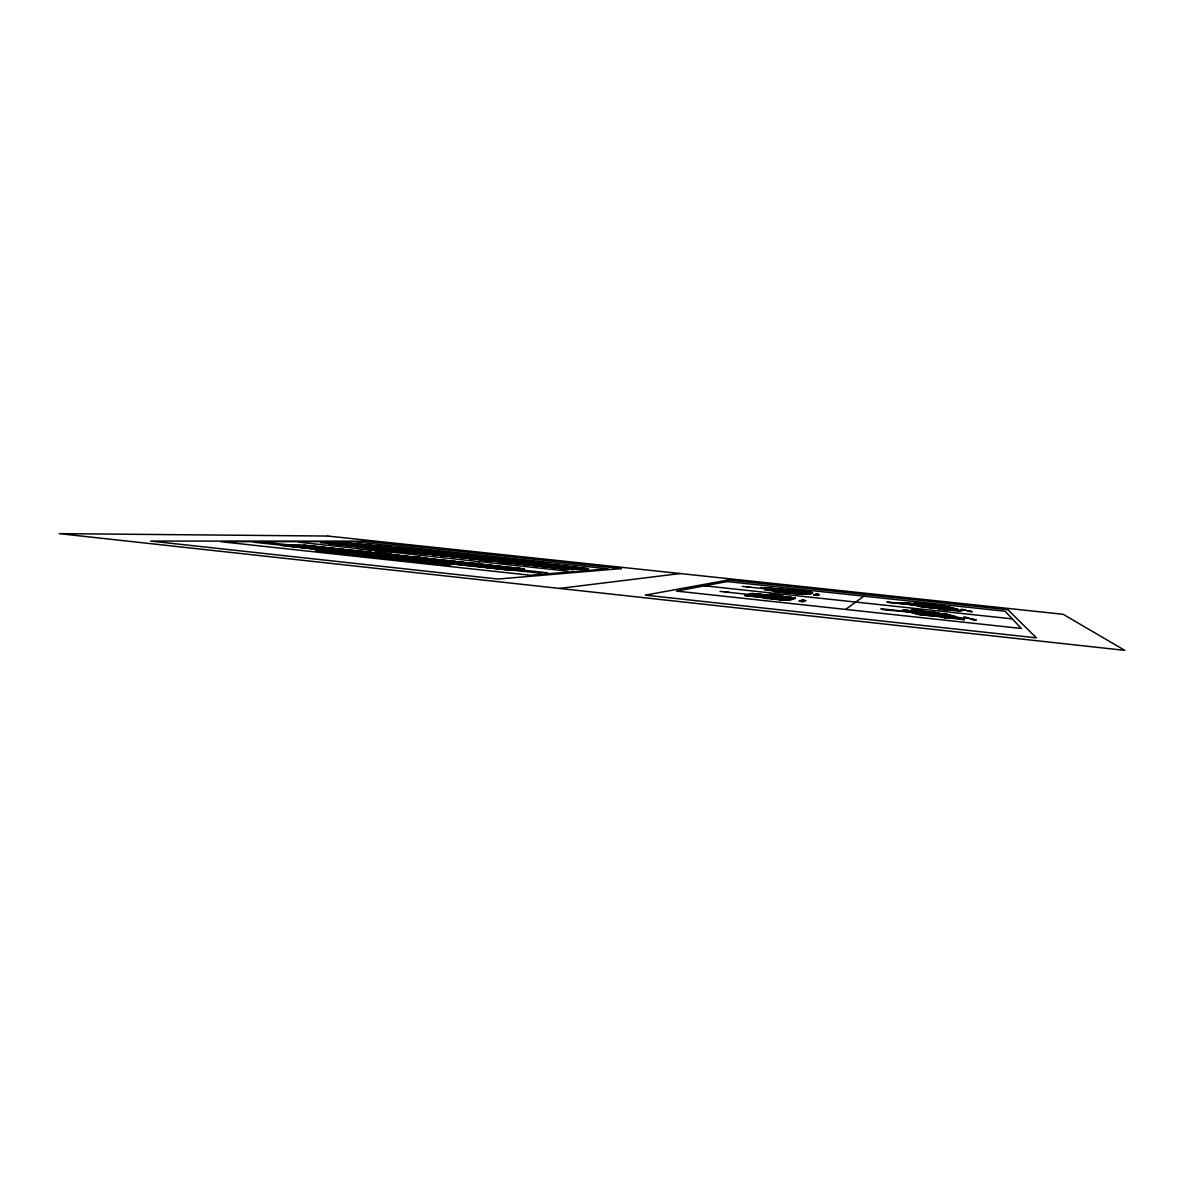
<?xml version="1.0" encoding="UTF-8"?>
<svg xmlns="http://www.w3.org/2000/svg" width="1184" height="1184" viewBox="0 0 1184 1184"><rect width="100%" height="100%" fill="white"/><g stroke="black" fill="none" stroke-linecap="round" stroke-linejoin="round"><path stroke-width="1.5" d="M933.258 611.536L933.125 614.496M934.96 607.259L933.776 606.874L933.836 604.55M459.599 557.383L443.615 554.334M789.003 590.949L812.594 593.14L809.693 592.666M463.477 557.812L436.186 552.795A28.431 1.051 5.5 0 1 437.222 552.484L439.057 552.44M812.564 593.184L801.272 592.015M467.354 558.241L445.11 553.727A28.446 1.051 5.5 0 1 446.309 553.446L448.174 553.402M454.33 557.546L457.897 553.786M469.441 558.463L454.952 555.666M845.628 609.42L863.906 596.159M483.161 559.958L458.77 555.163A28.475 1.051 5.5 0 1 460.31 554.911L462.204 554.896M801.168 601.472L803.758 600.347M815.51 595.241L817.582 594.338M487.038 560.387L487.749 560.032L478.336 558.212M788.07 598.749L791.045 597.624M343.967 542.642L343.197 542.938A28.431 1.021 5.4 0 0 344.455 543.441L395.13 550.057A29.57 1.11 5.3 0 1 395.338 550.131L397.424 550.797M780.552 600.48L790.823 596.662M783.645 598.275L786.709 597.15M806.556 592.903L805.727 593.08M779.235 597.802L782.372 596.692M957.471 610.012L957.086 610.115A83.058 3.256 6 0 0 957.545 609.982A84.819 3.33 6 0 0 957.738 609.834A87.468 3.434 6 0 0 957.693 609.597A91.582 3.596 6 0 0 957.22 609.316L955.532 609.035M774.824 597.313L778.051 596.218M490.901 560.802L491.597 560.58A29.57 1.14 5.5 0 0 491.656 560.55L463.329 555.651A28.49 1.051 5.5 0 1 464.972 555.4L466.881 555.385M803.773 592.696L796.255 592.962M766.966 597.979L776.911 594.708M784.829 592.118L792.88 589.484M348.792 543.13L347.918 543.397A28.416 1.021 5.4 0 0 349.073 543.9L370.533 547.467A29.615 1.11 5.3 0 1 370.814 547.541L374.085 548.37M762.466 597.491L769.408 595.3M886.594 609.819L889.968 610.16A25.87 1.14 6.1 0 1 890.827 610.411L887.645 610.13M757.982 597.002L765.101 594.827M800.769 592.548L811.706 593.539M949.79 609.212L886.801 601.827M753.498 596.514L760.779 594.368M749.028 596.04L756.472 593.894M494.779 561.231L495.548 561.009A29.585 1.14 5.5 0 0 495.608 560.994L472.505 556.687A28.52 1.066 5.5 0 1 474.296 556.391L476.22 556.391M891.907 602.626L895.06 603.056A23.192 0.918 6 0 1 895.844 603.263L896.081 603.381M353.602 543.619L352.64 543.87A28.416 1.021 5.4 0 0 353.676 544.359L386.946 549.198A29.585 1.11 5.3 0 1 387.183 549.258L389.64 549.983M896.051 603.411L892.988 603.011M923.239 606.371L921.285 606.386M498.656 561.66L499.663 561.364L476.96 557.102A28.534 1.066 5.5 0 1 478.958 556.88L480.867 556.894M358.397 544.092L357.376 544.344A28.416 1.021 5.4 0 0 358.278 544.832L370.459 546.623M502.519 562.089L503.407 561.897A29.6 1.14 5.5 0 0 503.526 561.867L481.562 557.649A28.549 1.066 5.5 0 1 483.605 557.383L485.529 557.398M363.192 544.581L362.082 544.818A28.401 1.036 5.4 0 0 362.881 545.291L399.2 550.486A29.57 1.11 5.4 0 1 399.408 550.56L401.302 551.196M777.207 590.298A29.467 1.154 5.9 0 0 777.266 590.268A25.278 0.992 5.9 0 1 776.793 590.357L771.835 589.884L800.488 592.518M506.397 562.518L507.329 562.341A29.6 1.14 5.5 0 0 507.462 562.311L486.076 558.138A28.564 1.066 5.5 0 1 488.267 557.886L490.176 557.901M367.972 545.069L366.803 545.291A28.401 1.036 5.4 0 0 367.484 545.75L386.768 548.458M510.274 562.948L511.562 562.622L490.59 558.552A28.579 1.066 5.6 0 1 492.914 558.374L494.823 558.404M372.768 545.558L371.51 545.765A28.401 1.036 5.4 0 0 372.087 546.209L390.513 548.754M514.137 563.377L515.173 563.214A29.63 1.14 5.5 0 0 515.336 563.184L495.119 559.04A28.594 1.066 5.6 0 1 497.561 558.878L499.47 558.907M377.533 546.046L376.231 546.238A28.401 1.036 5.4 0 0 376.675 546.682L392.57 548.962M518.015 563.806L519.095 563.658A29.63 1.14 5.5 0 0 519.258 563.628L499.663 559.529A28.608 1.066 5.6 0 1 502.223 559.381L504.103 559.41M382.299 546.534L380.937 546.712A28.386 1.036 5.4 0 0 381.278 547.141L411.396 551.788A29.556 1.11 5.4 0 1 411.558 551.848L412.964 552.425M559.44 588.433L680.178 573.544M521.878 564.235L523.002 564.102A29.644 1.14 5.5 0 0 523.18 564.072L504.192 560.017A28.623 1.08 5.6 0 1 506.87 559.884L508.735 559.914M785.554 599.696L782.772 599.282M387.064 547.023L385.644 547.186A28.386 1.036 5.4 0 0 385.866 547.615L419.506 552.662A29.541 1.11 5.4 0 1 419.639 552.721L420.749 553.239M810.907 593.658L794.775 591.985M525.74 564.679L526.91 564.546A29.659 1.154 5.5 0 0 527.102 564.516L518.178 562.518M391.815 547.511L390.335 547.659A28.386 1.036 5.4 0 0 390.454 548.074L423.546 553.091A29.541 1.11 5.4 0 1 423.665 553.15L424.627 553.653M509.697 563.688L530.832 561.616M529.618 565.108L530.817 564.99A29.674 1.154 5.5 0 0 531.024 564.96L508.735 560.506A28.653 1.08 5.6 0 1 511.518 560.387L513.368 560.417M934.368 607.718L920.915 606.164L934.96 607.644A39.412 1.539 6.1 0 0 935.197 607.57L920.9 605.956L925.192 606.238M396.566 548L395.042 548.148A28.386 1.036 5.4 0 0 395.027 548.547L412.698 551.167M397.232 557.708L392.999 557.309L397.276 557.679M948.695 609.434L949.272 609.612M533.481 565.538L534.709 565.434A29.689 1.154 5.5 0 0 534.931 565.419L517.793 561.497A28.697 1.08 5.6 0 1 520.797 561.394L522.618 561.438M725.244 591.867L728.426 592.237A24.894 1.08 5.8 0 1 727.953 592.34L725.718 592.311M800.991 592.666L810.655 593.687A92.855 3.611 5.8 0 1 809.723 593.761L803.226 593.791M401.317 548.488L399.733 548.621A28.386 1.036 5.4 0 0 399.615 549.006L427.587 553.52A29.541 1.11 5.4 0 1 427.69 553.579L428.519 554.068M935.641 607.081L931.601 606.726M924.127 605.956L956.79 609.124M537.344 565.982L538.602 565.878A29.689 1.154 5.5 0 0 538.838 565.863L522.322 561.986A28.712 1.08 5.6 0 1 525.444 561.897L527.25 561.941M746.926 586.776L749.783 587.027A22.392 0.873 5.8 0 1 749.413 587.19L746.542 586.968M810.256 593.717L809.797 593.746A88.4 3.434 5.8 0 1 808.302 593.806A84.671 3.286 5.8 0 1 806.6 593.835M406.053 548.991L404.44 549.11A28.401 1.036 5.4 0 0 404.188 549.48L421.297 552.07M541.206 566.411L542.494 566.322A29.704 1.154 5.5 0 0 542.746 566.307L526.85 562.489A28.742 1.08 5.6 0 1 530.077 562.4L531.868 562.444M960.209 619.247L961.556 619.143M410.774 549.48L409.131 549.583A28.401 1.036 5.4 0 0 408.776 549.953L435.638 554.393A29.541 1.125 5.4 0 1 435.697 554.438L436.289 554.896M503.703 569.519L520.324 568.453M953.357 610.352L953.564 610.352A82.85 3.241 6 0 0 954.733 610.322L957.086 610.115L955.858 610.263A82.392 3.226 6 0 1 955.074 610.308L937.417 608.413M499.47 569.06L516.239 568.009M944.077 616.183L945.246 616.124M944.314 617.708L945.705 617.634M495.252 568.601L512.169 567.58M545.069 566.855L546.386 566.766A29.718 1.154 5.5 0 0 546.638 566.751L531.379 562.977A28.756 1.08 5.6 0 1 534.724 562.903L536.47 562.962M955.488 610.293L933.821 607.747M943.426 616.094L944.58 616.02M415.51 549.968L413.808 550.072A28.401 1.036 5.5 0 0 413.349 550.427L443.674 555.266M491.02 568.142L508.099 567.136M482.598 567.24L499.974 566.263M486.802 567.698L504.029 566.692M395.086 549.287L396.018 549.228L392.304 548.843M471.528 558.434L469.796 558.33M521.878 562.874L519.465 562.652L521.922 562.844M478.38 566.781L495.918 565.819M378.451 549.598L404.898 548.162M406.645 548.074L407.503 548.029M467.754 558.034L471.572 558.404M474.177 566.322L491.863 565.39M548.932 567.284L550.264 567.225A29.733 1.154 5.5 0 0 550.53 567.195L535.893 563.48A28.786 1.095 5.6 0 1 539.356 563.421L541.088 563.466M420.231 550.456L418.5 550.545A28.401 1.036 5.5 0 0 417.922 550.9L447.952 556.14M469.974 565.878L487.823 564.946M465.786 565.419L483.768 564.516M468.775 564.294L469.989 564.235M461.597 564.96L479.727 564.087M948.562 609.42L947.481 609.375L949.124 609.538M957.974 610.988L959.173 610.929M453.22 564.058L471.661 563.214M444.918 564.783L446.235 564.709M448.869 564.59L479.49 563.155M457.409 564.516L475.687 563.643M552.795 567.728L554.142 567.669A29.748 1.154 5.6 0 0 554.423 567.654L555.207 567.432L540.422 563.969A28.816 1.095 5.6 0 1 543.989 563.924L545.691 563.984M424.938 550.96L423.191 551.034A28.416 1.051 5.5 0 0 422.496 551.374L451.829 556.554M449.047 563.614L467.636 562.77M947.807 609.434L938.956 609.494M444.858 563.155L463.595 562.341M794.183 593.036L791.785 592.844M942.967 608.31L944.018 608.265M943.559 608.398L944.595 608.354M943.766 609.612L945.01 609.553M436.526 562.252L455.559 561.482M440.685 562.711L459.584 561.912M556.658 568.172L558.019 568.113A29.763 1.169 5.6 0 0 558.315 568.098L559.174 567.891L544.951 564.472A28.83 1.095 5.6 0 1 548.621 564.442L550.308 564.502M429.644 551.448L427.868 551.522A28.416 1.051 5.5 0 0 427.054 551.848L442.742 554.334M432.367 561.808L451.548 561.038M428.194 561.364L447.537 560.609M419.891 560.461L439.53 559.751M424.05 560.905L443.526 560.18M393.236 549.095L409.472 551.581A29.556 1.11 5.4 0 1 409.634 551.64L411.188 552.232A2997.222 268.857 2.3 0 1 527.546 564.872L528.745 564.753A29.659 1.154 5.5 0 0 528.937 564.738L521.36 562.888M415.747 560.017L435.52 559.322M560.52 568.616L561.897 568.557A29.792 1.169 5.6 0 0 562.208 568.542L563.14 568.35L549.465 564.975A28.86 1.095 5.6 0 1 553.254 564.96L554.911 565.005M434.35 551.936L432.545 551.996A28.416 1.051 5.5 0 0 431.627 552.321L457.202 556.687L453.472 556.376L454.671 556.436M407.459 559.114L427.528 558.448M411.603 559.558L431.524 558.892M403.33 558.67L423.546 558.019M395.071 557.782L415.584 557.161M459.747 556.11L475.835 558.774M399.2 558.226L419.565 557.59M390.942 557.338L411.603 556.732M381.352 557.901L382.832 557.856M385.777 557.768L420.113 556.761M440.67 556.169L472.209 555.237M474.281 555.178L475.302 555.148M382.713 556.436L403.655 555.888M386.828 556.88L407.622 556.317M443.748 552.928L441.898 552.972A28.431 1.051 5.5 0 0 440.744 553.268L455.899 555.725L455.07 555.681M374.484 555.548L395.722 555.03M378.599 555.992L399.689 555.459M366.285 554.66L387.819 554.171M370.385 555.104L391.771 554.6M445.954 553.165L444.104 553.209A28.446 1.051 5.5 0 0 442.934 553.505L471.794 558.271M362.186 554.23L383.868 553.757M354.016 553.342L375.964 552.898M358.101 553.786L379.916 553.328M932.252 607.762L933.569 607.762L919.509 606.164M345.846 552.454L368.091 552.055M349.931 552.898L372.028 552.469M452.85 553.89L450.971 553.934A28.46 1.051 5.5 0 0 449.668 554.201L469.5 557.013M337.692 551.581L360.232 551.196M341.776 552.01L364.154 551.626M505.464 561.068L506.708 561.053L503.067 560.654M318.733 551.108L320.376 551.093M323.617 551.034L361.549 550.456M362.733 549.45L378.466 550.205M333.636 551.137L356.295 550.782M457.542 554.393L455.648 554.423A28.46 1.051 5.5 0 0 454.227 554.689L479.801 559.218M484.626 560.935L519.85 560.387M522.174 560.358L523.328 560.343M321.456 549.82L344.544 549.509M325.511 550.264L348.451 549.938M313.346 548.947L336.715 548.666M317.401 549.376L340.637 549.095M523.668 563.081L524.956 563.066L521.33 562.666M301.224 547.63L325.023 547.408M305.265 548.074L328.915 547.837M309.305 548.503L332.822 548.251M502.105 562.874L538.824 562.474M541.251 562.444L542.45 562.43M293.158 546.756L317.238 546.564M297.184 547.2L321.13 546.993M285.107 545.898L309.468 545.735M289.133 546.327L313.346 546.15M344.085 550.738L341.244 550.53L345.269 550.915L344.159 550.841M471.543 555.888L469.634 555.903A28.505 1.066 5.5 0 0 467.872 556.125L476.56 557.812M806.378 593.835L806.496 593.835A81.785 3.182 5.8 0 1 804.617 593.82L804.617 593.82M794.079 593.036L792.096 592.814L799.496 593.45L787.434 591.275A46.827 1.835 5.9 0 1 786.768 591.349A42.89 1.672 5.9 0 1 785.865 591.393A40.034 1.569 5.9 0 1 784.696 591.408L782.816 591.364M784.681 591.408L784.518 591.408A38.243 1.495 5.9 0 1 783.423 591.378L783.527 591.393M932.341 607.762L932.43 607.762A39.353 1.539 6.1 0 0 933.436 607.762M774.484 590.061A20.705 0.814 5.9 0 1 774.321 590.091L770.858 589.898L783.334 591.378M920.323 606.178L923.653 606.696M457.779 555.903L457.187 555.755M468.805 558.167L470.714 558.404L469.382 558.241M931.098 606.608L954.067 609.834L947.777 609.286M388.589 548.695L407.34 551.359A29.556 1.11 5.4 0 1 407.518 551.418L409.087 552.01M518 560.92L516.15 560.89A28.668 1.08 5.6 0 0 513.264 561.009L520.753 562.726M782.639 595.611L778.258 595.197M455.218 555.607L454.375 555.518L455.47 555.681M784.681 590.964L794.286 592.903M793.132 592.932L792.377 592.873M801.405 593.732L802.93 593.776M787.76 591.156A58.356 2.279 5.8 0 0 787.774 591.127A51.948 2.028 5.8 0 1 787.404 591.26L785.821 590.994L788.84 591.275M519.273 562.622L519.48 562.696M559.499 565.523L557.886 565.464A28.89 1.095 5.6 0 0 553.994 565.478L567.106 568.779M564.102 566.041L562.518 565.982A28.919 1.095 5.6 0 0 558.508 565.982L564.442 567.654A63.078 2.472 5.5 0 1 570.14 568.794M768.845 589.898L771.154 590.046M568.705 566.559L567.151 566.5A28.949 1.11 5.6 0 0 563.022 566.485L568.912 568.187A71.676 2.827 5.5 0 1 572.124 568.779M780.108 600.007L783.172 600.14M573.293 567.077L571.768 567.018A28.978 1.11 5.7 0 0 567.536 566.988L573.826 568.794M777.311 591.112L777.163 591.097A38.08 1.495 5.9 0 0 779.472 591.23L770.074 589.869L781.484 591.319M799.259 593.658L798.016 593.598M775.342 598.038L778.302 598.216M764.242 598.29L767.321 598.423M577.881 567.595L576.401 567.536A28.993 1.11 5.7 0 0 572.138 567.491L571.369 567.728L575.439 568.794M582.469 568.113L581.018 568.054A29.2 1.11 5.7 0 0 576.268 568.024L577.422 568.794M587.057 568.631L585.651 568.572A29.023 1.11 5.7 0 0 582.143 568.483M791.756 592.799L792.851 592.918M798.386 593.613L779.99 591.26M792.185 592.237L794.819 592.4M782.52 592.37L785.244 592.488M797.098 593.554L795.944 593.51M796.773 593.894L799.466 594.013M392.215 548.917L390.572 548.799L392.851 548.991M779.871 591.245L779.871 591.245A38.658 1.51 5.9 0 0 780.508 591.275L780.7 591.304M443.674 564.65L447.463 564.842M769.644 589.839L770.34 589.987M788.204 592.622L774.78 591.867M900.106 602.789L904.561 603.011M405.609 547.97L408.539 548.133M380.138 557.768L384.045 557.99M317.534 550.989L321.56 551.211M901.823 602.848L899.884 602.76M917.467 604.639L903.17 603.204M473.26 555.074L476.323 555.266M468.953 557.087L373.656 550.22L405.594 557.427L403.256 557.309M394.805 557.412L395.693 557.457M768.86 589.795L767.987 589.765M783.941 599.548L785.569 599.652M521.152 560.239L524.334 560.446M540.23 562.341L543.456 562.548M919.82 604.61L904.561 603.011M909.268 604.062L915.04 604.654M909.445 604.077L915.054 604.698A60.236 2.398 6 0 1 916.697 604.965A49.684 1.968 6 0 1 918.606 605.261A39.768 1.569 6.1 0 1 920.19 605.542A31.924 1.258 6.1 0 1 921.448 605.779A25.885 1.021 6.1 0 1 922.395 605.971A21.401 0.844 6.1 0 1 923.017 606.134L935.182 607.377A41.381 1.628 6.1 0 1 935.212 607.407A44.341 1.732 6.1 0 0 934.812 607.2A48.44 1.894 6.1 0 0 934.117 606.978A53.754 2.116 6 0 0 933.096 606.711L927.486 605.601M782.698 599.326L781.262 599.178L782.994 599.356M342.176 550.575L343.049 550.634M913.042 604.61L912.894 604.58A57.75 2.309 6 0 1 914.137 604.772L919.746 605.69A20.365 0.799 6.1 0 1 920.086 605.764L920.9 605.956L920.086 605.764A22.067 0.873 6.1 0 0 919.08 605.572A28.505 1.125 6.1 0 0 917.748 605.335A36.985 1.465 6.1 0 0 916.105 605.068A47.863 1.894 6 0 0 914.137 604.772L912.598 604.536M934.946 607.052L926.021 606.119M914.418 604.417L915.883 604.891M915.262 604.225L917.052 604.98M916.135 604.743L909.327 603.337M956.302 618.004L933.022 614.392C931.305 614.111 937.787 614.984 932.918 614.274M390.927 548.828L392.111 549.036M917.556 603.944L922.07 604.787M903.969 603.307L917.23 604.994M916.253 605.083L905.804 603.1M920.027 604.136L923.683 604.58M922.454 604.743L916.386 604.106L917.763 605.039A63.448 2.516 6 0 1 919.583 605.187A52.91 2.087 6 0 1 921.418 605.498A43.645 1.717 6.1 0 1 922.928 605.779A36.23 1.421 6.1 0 1 924.127 606.016A30.458 1.199 6.1 0 1 925.015 606.223A26.122 1.021 6.1 0 1 925.577 606.386A23.044 0.903 6.1 0 1 925.755 606.474M917.511 604.284L918.444 604.92M391.164 548.947L403.27 550.93A29.556 1.11 5.4 0 1 403.463 550.989L405.194 551.611M763.991 587.797L767.099 588.241L763.946 588.063M763.843 587.974L764.094 588.078M922.588 604.328L924.364 604.476M919.879 605.024L918.947 605.29M765.722 587.93L775.328 589.484A61.154 2.412 5.8 0 1 776.127 589.691A51.045 2.013 5.8 0 1 776.808 589.898A42.15 1.658 5.8 0 1 777.207 590.061A35.032 1.376 5.9 0 1 777.266 590.106M766.744 588.404L760.868 587.545L761.608 587.664M786.576 591.038L787.345 591.142L776.112 590.076M928.966 604.846L925.844 604.595M924.556 604.743L925.992 604.861M922.928 605.083L924.393 604.98M920.767 605.29L924.497 605.083M919.287 605.32L923.505 604.92M920.501 605.083L917.748 605.335M373.966 550.338L373.937 550.249M767.78 588.108L771.036 588.596M766.966 588.418L768.668 588.729M931.172 605.039L933.466 605.231L925.725 604.92M929.248 604.876L931.053 605.29M927.457 604.98L929.218 605.128M922.247 605.054L924.526 605.409M925.148 605.261L927.102 605.202M922.38 605.424L925.74 605.083M923.92 605.157L920.53 605.424L924.645 605.927M918.458 605.453L921.566 605.35M918.651 605.409L919.998 605.379M402.974 557.116L401.465 557.087L403.122 557.131M769.896 588.285L777.518 589.144M768.52 588.522L772.027 589.203A58.06 2.294 5.8 0 1 772.826 589.395A47.937 1.894 5.8 0 1 773.67 589.602A38.421 1.51 5.8 0 1 774.232 589.765A30.873 1.214 5.9 0 1 774.514 589.898M397.099 557.19L401.598 557.546M768.283 588.478L767.01 588.581L769.97 588.803M788.011 591.29L787.937 591.171M938.586 605.66L931.497 605.054M922.632 604.772L935.478 605.394M930.239 605.468L925.755 605.29M924.082 605.557L927.753 605.483M925.237 605.468L918.888 605.498M456.24 555.77L456.032 555.636M520.309 562.785L519.717 562.681M771.583 588.626L773.034 588.936M770.148 588.848L773.537 589.144M769.126 588.922L770.325 589.025M939.445 606.001L945.202 606.489M935.952 605.956L940.348 605.808M932.43 605.882L937.121 605.808L949.864 608.709M929.307 605.927L933.806 605.764M930.728 605.734L924.748 605.616M922.232 605.72L919.524 605.601M922.588 605.601L942.316 607.407M919.08 605.572L923.89 605.868M726.502 592.089L724.697 592.089M769.704 596.677L768.312 596.603L783.542 599.415M770.014 596.706L772.59 597.091L770.074 596.854M779.338 589.099L777.814 588.966L783.009 590.209A69.338 2.723 5.8 0 1 783.542 590.402A60.295 2.368 5.8 0 1 783.882 590.594A52.2 2.042 5.8 0 1 783.912 590.624M773.537 588.981L775.564 589.158M768.534 588.862L769.2 588.996A55.663 2.205 5.8 0 1 769.792 589.114L773.019 589.262M940.466 606.356L945.542 606.563M936.248 606.223L941.872 606.223M929.899 606.045L937.654 607.244M937.846 606.119L927.25 605.838M933.569 605.986L956.568 609.05A96.23 3.774 6 0 1 957.22 609.316L957.53 609.479M404.41 550.249L391.312 548.962L404.662 550.086M780.848 589.232L783.334 589.454M778.08 589.188L787.493 590.742M775.816 589.173L778.184 589.395M775.446 589.321L772.59 589.499M942.834 606.815L950.693 607.57M937.476 606.548L956.465 609.02M936.825 605.512L951.314 608.532M933.762 606.223L949.168 607.259M922.277 605.853L930.047 606.578M923.402 605.882L926.628 606.104M770.695 596.914L771.435 596.928L770.606 596.81M783.971 589.514L791.741 591.068M780.611 589.617L769.866 589.129A46.176 1.82 5.8 0 1 770.799 589.336A35.727 1.406 5.8 0 1 771.539 589.514L771.805 589.588M922.247 603.633L925.725 603.914L921.182 603.411A22.777 0.873 6.1 0 0 918.029 603.115L914.255 602.789L918.414 603.263M920.368 610.559L924.23 610.87L919.198 610.293A25.352 1.08 6.1 0 0 915.676 609.967L911.473 609.612L916.105 610.145M793.591 590.416L773.196 588.566M779.945 589.736L770.962 589.366M395.086 557.398L373.73 550.264M770.621 596.914L770.192 596.914M800.014 591.023L785.347 590.239M786.664 590.18L776.571 589.736M771.702 589.528L812.564 592.932M933.229 614.466L934.072 614.526L932.755 614.259M956.021 617.811L958.137 618.107L953.549 617.619L956.198 617.782M807.532 591.748L798.904 590.92M794.124 590.89L800.754 591.097M795.485 590.816L782.417 590.135M774.795 589.824L771.968 589.602A27.558 1.08 5.9 0 0 771.539 589.514M773.226 589.676L781.943 590.609M926.302 606.341L934.812 607.2M937.136 607.096L956.124 608.976M942.908 607.466L955.384 608.68M888.03 602.449L953.416 608.754M961.319 609.523L965.271 609.908M920.086 605.764L921.063 605.942M968.098 611.181L972.108 611.566M942.36 609.39L960.594 611.151M903.851 610.263L947.244 614.437M904.916 610.574L949.627 615.073M907.077 611.181L950.826 615.384M908.172 611.492L952.04 615.71M909.268 611.802L953.238 616.035M882.11 609.494L955.074 616.509M963.88 617.367L968.29 617.782M911.473 612.424L934.768 614.866M913.693 613.06L935.952 615.192M914.818 613.371L937.136 615.517M915.957 613.697L938.335 615.843M917.097 614.008L939.534 616.168M940.14 616.331L962.548 618.492M971.502 619.35L975.986 619.78M918.236 614.333L940.732 616.494M942.745 617.456L963.154 619.41M811.01 592.089L812.298 592.681L790.557 590.742M790.009 590.875L785.85 590.476M776.467 589.987L771.998 589.662A21.356 0.844 5.9 0 1 772.131 589.721M778.08 590.017L801.316 592.414M941.976 607.658L933.747 606.815M923.342 606.164L921.759 606.016M932.43 614.23L880.792 608.754M795.382 590.032L798.12 590.268L794.079 589.78A22.17 0.844 5.9 0 0 790.912 589.44L786.635 589.04L790.32 589.484M808.258 592.296L811.81 592.414M810.285 592.266L793.324 590.402M801.834 591.645L802.885 591.763M774.706 589.928L785.036 590.934M375.668 545.854L373.744 545.987A28.401 1.036 5.4 0 0 374.292 546.446L387.568 548.429M933.762 606.904L933.17 606.726A60.428 2.383 6 0 0 931.764 606.415A68.583 2.708 6 0 0 930.121 606.09A77.685 3.078 6 0 0 928.419 605.764M403.492 547.674L545.365 562.829M533.303 564.072L520.028 562.681L532.785 564.087M411.188 552.232L410.019 551.966A3052.367 274.91 2.2 0 0 329.27 543.663M955.769 617.782L955.488 617.856M790.794 591.467L794.804 591.896M742.264 586.361L807.473 593.332M817.685 595.389L813.63 594.96L817.596 595.434M781.854 592.207L800.162 594.176M298.383 542.168L568.142 571.162M704.48 585.814L1012.305 618.892M772.397 589.884L785.865 591.393M778.125 590.387L786.768 591.349M304.007 545.321L523.343 568.956M751.692 593.569L794.997 598.246M302.423 545.336L522.277 569.03M751.189 593.702L794.627 598.394M299.241 545.35L521.212 569.104M750.197 593.983L794.242 598.542M297.628 545.365L519.051 569.238M749.709 594.116L793.472 598.838M296.015 545.365L517.97 569.312M749.206 594.264L793.073 599M264.091 542.198L547.615 572.804M720.035 591.408L792.688 599.148M805.801 600.658L801.361 600.184L805.697 600.702M291.116 545.395L514.67 569.534M747.681 594.679L769.733 597.062M289.473 545.41L513.56 569.608M747.163 594.827L769.274 597.21M287.816 545.424L512.45 569.682M746.645 594.975L768.816 597.358M284.471 545.439L511.325 569.756M745.609 595.256L768.357 597.52M253.731 542.213L541.399 573.293M745.076 595.404L790.098 600.17M799.111 601.146L803.61 601.635M763.517 598.112L783.912 600.318M315.418 550.649L449.846 565.212M515.41 560.639L513.974 560.654A28.668 1.08 5.6 0 0 511.103 560.772L518.666 562.459M334.791 543.204L331.712 542.849L354.001 545.75A29.659 1.095 5.3 0 1 354.327 545.824L358.53 546.771M526.17 564.724L528.138 564.946M773.996 594.738L769.94 594.25L774.691 594.679A24.612 1.051 5.9 0 1 778.199 595.064L782.654 595.596M933.17 606.726L935.656 607.052M338.846 543.56L335.294 543.16M960.994 609.449L965.596 609.982M967.772 611.107L972.449 611.654M339.349 543.56L350.523 544.892M347.608 544.448L345.536 544.211A63.181 2.25 5.4 0 1 336.138 543.086M334.983 543.19L346.039 544.196M347.933 544.418L351.974 544.892M352.891 544.936L356.34 545.336M455.307 556.524L470.344 558.271M963.524 617.264L968.645 617.885M356.68 545.306L378.747 548.34A29.6 1.11 5.3 0 1 379.013 548.399L381.855 549.169M346.971 544.314L366.404 547.038A29.63 1.11 5.3 0 1 366.7 547.112L370.192 547.97M369.408 546.668L359.921 545.513M369.763 546.638L391.046 549.628A29.585 1.11 5.3 0 1 391.268 549.687L393.532 550.382M971.132 619.262L976.356 619.883M334.628 543.204L348.229 545.025A30.148 1.125 5.3 0 1 349.857 545.321A29.674 1.095 5.3 0 1 350.198 545.395L354.652 546.372M468.598 558.197L467.754 558.064M359.152 545.765L336.804 543.027M344.514 544.24L358.145 546.179A29.659 1.095 5.3 0 1 358.471 546.253L362.422 547.171M516.875 569.386L520.205 569.8L512.45 569.06L515.78 569.46M932.77 606.77L931.704 606.667M929.529 607.436L933.688 607.954M933.495 607.925L936.929 608.354M387.242 548.429L395.426 549.361M351.293 544.655L374.647 547.911A29.615 1.11 5.3 0 1 374.914 547.97L377.977 548.769M334.214 543.249L343.271 544.477A30.503 1.125 5.3 0 1 345.698 544.892A29.689 1.095 5.3 0 1 346.054 544.966L350.76 545.987M294.387 545.38L297.391 545.75L289.754 545.025L292.759 545.395M929.544 607.436L923.505 606.682A21.12 0.829 6.1 0 0 924.526 606.696M395.959 549.332L415.451 552.218A29.541 1.11 5.4 0 1 415.599 552.277L416.857 552.839M370.459 546.89L382.861 548.769A29.6 1.11 5.3 0 1 383.098 548.828L385.747 549.583M573.648 568.794L570.895 568.438L577.881 569.149L575.113 568.794M413.334 551.137L431.612 553.964A29.541 1.11 5.4 0 1 431.716 554.008L432.412 554.482M422.007 552.055L439.664 554.837A29.526 1.125 5.4 0 1 439.708 554.867L440.182 555.311M344.381 543.885L337.692 542.953M518.666 562.592L519.406 562.652M799.215 601.087L803.507 601.679M902.726 603.144L904.191 603.337M902.948 603.174L901.231 602.937M790.098 592.888L770.532 590.15M789.846 592.858L793.754 593.391A79.668 3.093 5.8 0 0 796.151 593.51M902.578 602.893L914.492 604.61M906.174 603.618L908.039 603.884M907.832 603.855L908.912 604.003M908.75 603.973L909.593 604.106M911.71 604.402L912.731 604.55M769.112 589.928L770.636 590.165A20.306 0.799 5.9 0 0 772.412 590.268A19.802 0.77 5.9 0 0 773.922 590.342A19.551 0.77 5.9 0 0 775.165 590.387A20.454 0.799 5.9 0 0 776.112 590.387A22.318 0.873 5.9 0 0 776.793 590.357M914.004 604.743L915.395 604.965M913.16 603.603L916.534 604.698M917.289 603.914L918.088 604.047M918.503 604.106L919.228 604.861M919.687 604.299L921.566 604.595M922.706 604.417L921.019 604.506M919.657 604.624L920.649 604.447M923.106 604.491L920.323 604.728M761.445 587.649L763.295 587.945M921.951 604.994L920.412 605.054M924.645 605.113L925.903 605.32M332.142 543.426L333.133 543.589A29.733 1.095 5.3 0 1 333.577 543.678L339.112 544.803M924.142 603.559L937.269 605.838M764.716 587.856L767.099 588.27M926.051 605.35L927.205 605.557M924.275 605.394L924.541 605.438A71.943 2.856 6 0 1 926.302 605.749A62.486 2.472 6 0 1 928.004 606.075A54.05 2.131 6 0 1 929.396 606.371A47.197 1.85 6.1 0 1 930.461 606.622A41.766 1.643 6.1 0 1 931.231 606.83A37.607 1.48 6.1 0 1 931.66 607.022A34.617 1.362 6.1 0 1 931.719 607.052M934.842 605.646L946.475 608.088M932.104 605.601L934.132 605.971M929.085 605.498L933.702 606.356M768.83 588.196L769.585 588.33M768.742 588.566L769.57 588.714M945.024 606.46L946.874 606.815M946.712 606.785L947.511 606.933M947.2 606.874L948.28 607.081M329.448 543.648L331.342 544.018M330.81 543.53L335.235 544.403M949.035 607.229L950.16 607.466M342.99 545.188L337.751 544.107A31.198 1.154 5.3 0 0 333.03 543.338M950.012 607.436L951.462 607.732M341.91 544.536L346.882 545.587M950.944 607.629L952.188 607.895M952.069 607.866L953.993 608.324M783.098 589.499L784.859 589.913M339.157 542.834L362.274 546.608A29.644 1.11 5.3 0 1 362.585 546.682L366.315 547.57M962.74 609.568L970.688 611.521M958.004 610.811L959.144 611.092M918.503 602.982L941.65 608.887M943.84 609.449L944.936 609.73M965.463 617.412L974.402 619.735M785.244 590.002L787.256 590.624A74.873 2.93 5.8 0 1 787.641 590.816A66.171 2.59 5.8 0 1 787.789 590.934M778.687 589.736L779.028 589.839A64.72 2.546 5.8 0 1 779.708 590.032A55.219 2.161 5.8 0 1 780.212 590.224A46.783 1.835 5.8 0 1 780.419 590.357M941.754 613.712L950.663 616.094M933.865 611.98L964.102 620.061M933.096 612.883L941.842 615.236M928.774 612.468L937.432 614.822M916.224 609.804L941.946 616.834M944.403 617.5L945.631 617.841M920.116 611.625L937.447 616.405M915.794 611.21L932.933 615.961M911.458 610.796L928.419 615.532M907.122 610.382L923.905 615.103M798.223 590.091L803.936 592.03M804.824 591.482L806.644 592.237M799.851 591.201L801.316 591.808M384.238 546.179L398.164 551.492M325.748 542.213A3645.936 339.882 1.7 0 1 583.401 569.815M330.928 543.515A3194.417 290.494 2.1 0 1 566.455 568.779M334.524 543.219A3567.052 331.283 1.8 0 1 573.174 568.794M571.428 568.779A3460.358 319.636 1.9 0 0 333.592 543.293A33.137 1.228 5.3 0 1 342.013 544.551M332.674 543.382A3363.463 309.024 1.9 0 1 569.726 568.779M331.786 543.456A3275.151 299.345 2 0 1 568.068 568.779M330.084 543.589A3120.388 282.369 2.2 0 1 564.886 568.779M410.656 552.025A3052.367 274.91 2.2 0 1 563.362 568.764M336.478 543.056A3816.121 358.367 1.6 0 1 576.786 568.794M335.486 543.145A3685.022 344.144 1.7 0 1 574.965 568.794M338.506 542.894A4127.35 391.889 1.3 0 1 580.574 568.794M337.47 542.968A3962.611 374.203 1.4 0 1 578.665 568.794M341.702 542.612A4773.207 459.895 0.8 0 1 586.568 568.808M340.622 542.716A4527.142 434.262 1 0 1 584.526 568.808M339.542 542.805A4313.948 411.766 1.2 0 1 582.543 568.808M580.338 568.808A31.909 1.228 5.7 0 1 582.084 568.468M457.72 553.979A51.933 1.954 5.5 0 1 470.64 555.281M921.936 603.855A47.375 1.835 6.1 0 1 933.791 605.068M920.012 610.84A52.866 2.279 6.2 0 1 933.199 612.187M924.571 606.696A20.439 0.799 6.1 0 0 925.311 606.682A20.202 0.784 6.1 0 0 925.725 606.622M926.066 606.992A26.448 1.036 6.1 0 0 927.19 607.007A25.93 1.021 6.1 0 0 928.004 606.992A25.678 1.006 6.1 0 0 928.478 606.918A26.596 1.036 6.1 0 1 928.478 606.918M928.582 606.756A28.505 1.125 6.1 0 0 928.448 606.682A31.539 1.243 6.1 0 0 927.96 606.504A35.772 1.406 6.1 0 0 927.131 606.297A41.351 1.628 6.1 0 0 926.006 606.045A48.44 1.909 6 0 0 924.556 605.764A57.217 2.264 6 0 0 922.78 605.453A67.148 2.664 6 0 0 920.974 605.142M928.952 607.362A32.575 1.273 6.1 0 0 930.15 607.362A32.057 1.258 6.1 0 0 931.009 607.333A31.805 1.243 6.1 0 0 931.556 607.259A32.723 1.288 6.1 0 0 931.704 607.214M320.479 542.686A3091.38 279.187 2.2 0 1 573.086 569.785M772.53 590.431A25.604 1.006 5.9 0 0 774.484 590.55A25.101 0.977 5.9 0 0 776.171 590.638A24.849 0.977 5.9 0 0 777.577 590.683A25.752 1.006 5.9 0 0 778.702 590.698A27.587 1.08 5.9 0 0 779.546 590.668A30.518 1.199 5.9 0 0 780.123 590.609A34.588 1.362 5.9 0 0 780.374 590.55M774.706 590.742A31.524 1.228 5.9 0 0 776.837 590.875A31.021 1.214 5.9 0 0 778.687 590.964A30.784 1.199 5.9 0 0 780.256 591.008A31.672 1.243 5.9 0 0 781.558 591.023A33.492 1.317 5.9 0 0 782.565 591.008A36.378 1.421 5.9 0 0 783.305 590.964A40.389 1.584 5.9 0 0 783.778 590.875A45.614 1.791 5.8 0 1 783.778 590.875M804.35 593.806A80.186 3.123 5.8 0 1 802.634 593.776M798.327 593.613A80.186 3.123 5.8 0 1 796.847 593.554M795.382 598.098L789.491 600.406L744.558 595.552L752.18 593.436L795.382 598.098M809.812 592.429L805.061 594.294L764.701 589.958L770.858 588.256L809.812 592.429M727.065 581.566L676.508 591.082L1021.378 628.482L1005.038 611.225L727.065 581.566M728.382 579.982L645.25 595.123L1036.355 637.85L1007.969 609.76L728.382 579.982M930.802 614.126L932.829 614.422L930.802 614.126M621.289 568.572L498.005 579.035L150.634 541.073L364.539 541.221L621.289 568.572M342.812 542.524L328.486 543.722A2989.704 268.043 2.3 0 1 561.897 568.764L588.626 568.808A5060.564 489.392 0.6 0 0 342.812 542.524M607.88 568.838L530.21 575.232L220.757 541.68L353.232 541.665L607.88 568.838M360.143 544.625L347.622 545.528A3045.958 274.2 2.2 0 1 545.558 566.766L566.692 566.722A4601.764 442.076 1 0 0 360.143 544.625M524.394 568.897L507.936 569.978L281.096 545.454L305.59 545.321L524.394 568.897M327.82 536.056L59.2 533.629L1124.8 650.371L1063.173 614.289L327.82 536.056M463.728 563.732L464.75 563.806L463.773 563.732M457.409 556.228L453.99 555.977L457.379 556.258M945.365 606.756L906.485 602.996L921.478 606.948L961.793 610.84L945.365 606.756M946.075 614.126L902.785 609.967L919.391 614.659L964.457 618.995L946.075 614.126M819.432 594.62L815.45 594.19L819.358 594.649M338.639 543.471L335.575 543.13L338.55 543.604M511.251 562.785A29.615 1.14 5.5 0 0 511.399 562.74M499.47 561.453A29.585 1.14 5.5 0 0 499.589 561.423"/></g></svg>
